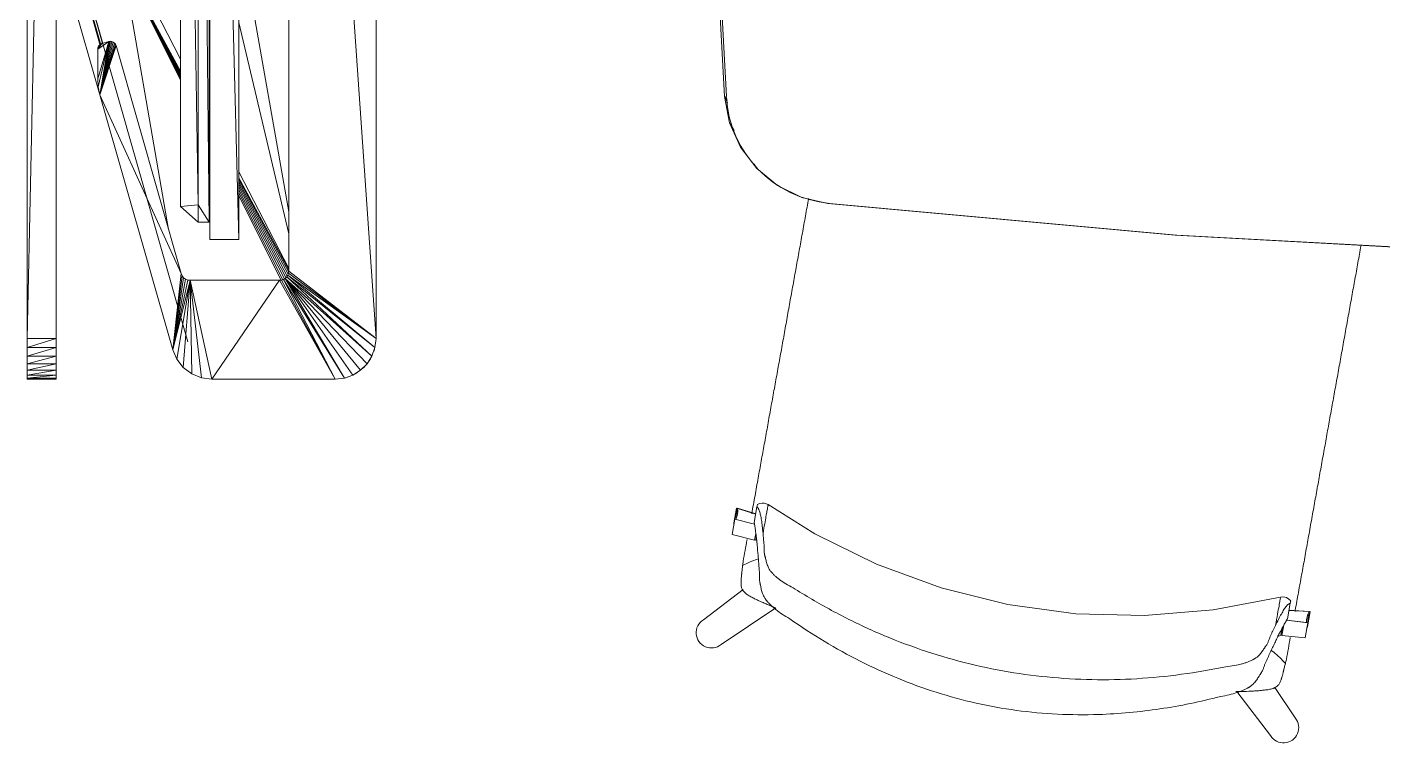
# Model space of a CAD drawing. Header units: millimetres. Extents: x 90978 to 295199, y -4084 to 97293.
# Drawn here: x 183926 to 185092, y 17590 to 18206 of the extents above; entities that cross this region are included whole.
import ezdxf

# ---------------------------------------------------------------- set-up
doc = ezdxf.new("R2010")
doc.units = ezdxf.units.MM
doc.header["$MEASUREMENT"] = 0
doc.layers.get('0').update_dxf_attribs({"linetype": 'CONTINUOUS'})
for name, color, linetype, lineweight in [('A-DETL-THIN', 8, 'CONTINUOUS', 9), ('G-IMPT', 8, 'CONTINUOUS', 9), ('I-FURN', 8, 'CONTINUOUS', 9)]:
    doc.layers.add(name, color=color, linetype=linetype, lineweight=lineweight)

# ---------------------------------------------------------------- blocks, each defined once
blk = doc.blocks.new('Synergy Type 3 - Desk Type 3_dwg_Family - 580997-310579-_3D_-768211-Level 0')
at = {"layer": 'G-IMPT'}
for p, q in [((237.1, 541.4), (253.5, 840.8)), ((209.8, 242.9), (237.1, 541.4)), ((237.1, 541.4), (237.1, 542.1)), ((204.6, 220.4), (209.8, 242.9)), ((204.6, 220.4), (194.4, 199.7)), ((194.4, 199.7), (179.8, 181.8)), ((179.8, 181.8), (161.4, 167.8)), ((179.8, 181.8), (176, 179.6)), ((179.8, 181.8), (177.8, 181)), ((161.4, 167.8), (140.4, 158.4)), ((117.7, 154.1), (-66.5, 143.9)), ((140.4, 158.4), (117.7, 154.1)), ((123.2, 156.5), (117.7, 154.1)), ((121.3, 156.2), (117.7, 154.1)), ((120.3, 156), (117.7, 154.1)), ((119.6, 155.9), (117.7, 154.1)), ((147.1, 162.4), (140.4, 158.4))]:
    blk.add_line(p, q, dxfattribs=at)
blk = doc.blocks.new('Synergy Type 3 - Desk Type 3_dwg_Family - 607669-310583-_3D_-768213-Level 0')
at = {"layer": 'G-IMPT'}
for p, q in [((20.5, -395.5), (328.8, -307.4)), ((-532.4, -394.7), (-572.8, -383.2)), ((-532.4, -394.7), (-572.5, -383)), ((-531.9, -392.8), (-570.8, -381.7)), ((29.8, -392.8), (72.1, -380.7)), ((29.8, -392.8), (72.1, -381)), ((30.3, -394.7), (73.5, -382.4)), ((-531.9, -392.8), (-532.4, -394.7)), ((-530.6, -395.3), (-532.4, -394.7)), ((-529, -395.7), (-532.4, -394.7)), ((-529, -395.7), (-532.4, -394.7)), ((-529, -395.7), (-532.4, -394.7)), ((-529, -395.7), (-532.4, -394.7)), ((-529, -395.7), (-532.4, -394.7)), ((-529, -395.7), (-532.4, -394.7)), ((-531.9, -392.8), (-528.5, -393.8)), ((-530.6, -395.3), (-531.9, -392.8)), ((-531.9, -392.8), (-530, -393.3)), ((-530.6, -395.3), (-530, -393.3)), ((-523.2, -397.4), (-530.6, -395.3)), ((-530.6, -395.3), (-529, -395.7)), ((-530, -393.3), (-529, -395.7)), ((-530, -393.3), (-528.5, -393.8)), ((-529, -395.7), (-528.5, -393.8)), ((-523.2, -397.4), (-529, -395.7)), ((-526, -394.5), (-528.5, -393.8)), ((-526.3, -395.3), (-528.5, -393.8)), ((17.1, -396.4), (42, -389.3)), ((19, -395.9), (43.8, -388.8)), ((20.5, -395.5), (29.8, -392.8)), ((20.5, -395.5), (27.9, -393.3)), ((23.9, -394.5), (26.4, -393.8)), ((24.3, -395.6), (26.9, -395.7)), ((24.5, -396.4), (26.9, -395.7)), ((27.9, -393.3), (26.4, -393.8)), ((28.5, -395.3), (26.4, -393.8)), ((26.4, -393.8), (26.9, -395.7)), ((30.3, -394.7), (26.9, -395.7)), ((28.5, -395.3), (26.9, -395.7)), ((26.9, -395.7), (28.5, -395.3)), ((27.9, -393.3), (29.8, -392.8)), ((27.9, -393.3), (30.3, -394.7)), ((27.9, -393.3), (28.5, -395.3)), ((30.3, -394.7), (28.5, -395.3)), ((30.3, -394.7), (29.8, -392.8)), ((-523.2, -397.4), (-524.5, -396.5)), ((-523.2, -397.4), (-521.6, -397.8)), ((-519.8, -398.4), (-523.2, -397.4)), ((-521.6, -397.8), (-523.2, -397.4)), ((-521.6, -397.8), (-523.2, -397.4)), ((-519.8, -398.4), (-523.2, -397.4)), ((-521.6, -397.8), (-519.8, -398.4)), ((-519.8, -398.4), (-501.6, -403.6)), ((-519.8, -398.4), (-513.9, -399.4)), ((-500.5, -403.7), (-501.6, -403.6)), ((-501.6, -403.6), (-500.5, -403.7)), ((-501.6, -403.6), (-500.5, -403.7)), ((-498.1, -403.7), (-500.5, -403.7)), ((-498.1, -403.7), (-500.5, -403.7)), ((-487.1, -401.7), (-495.1, -401.7)), ((-487.1, -403.7), (-495.1, -403.7)), ((-487.1, -403.7), (-495.1, -403.7)), ((-170, -402.4), (-328.2, -403)), ((-170, -403.7), (-328.2, -403.7)), ((-308.2, -401.7), (-315.2, -401.7)), ((-183, -401.7), (-190, -401.7)), ((-3.1, -401.7), (-11.1, -401.7)), ((-3.1, -401.7), (-11.1, -401.7)), ((-3.1, -403.7), (-11.1, -403.7)), ((3.9, -400.2), (-0.1, -401.3))]:
    blk.add_line(p, q, dxfattribs=at)
blk = doc.blocks.new('Synergy Type 3 - Desk Type 3_dwg_Family - 609077-310585-_3D_-768214-Level 0')
at = {"layer": 'G-IMPT'}
for p, q in [((-148.9, -145.3), (-146.1, -145.7)), ((337, -147.7), (335, -146.9)), ((343.4, -150.4), (345.1, -151.7)), ((349.4, -154.9), (350.7, -156)), ((350.7, -156), (351.7, -157.3)), ((355, -161.5), (356.3, -163.2)), ((358.9, -169.6), (359.8, -171.7)), ((-502.5, -415.1), (-614.5, -383.1)), ((116.4, -383.1), (4.4, -415.1)), ((-402.4, -403.7), (-495.1, -415.3)), ((-403.3, -403.7), (-495.1, -415.3)), ((-404.8, -403.7), (-495.1, -415.3)), ((-406.9, -403.7), (-495.1, -415.3)), ((-409.4, -403.7), (-495.1, -415.3)), ((-412, -403.7), (-495.1, -415.3)), ((-419.4, -403.7), (-495.1, -414.1)), ((-416.4, -403.7), (-495.1, -414.8)), ((-414.5, -403.7), (-495.1, -415.2)), ((-136.2, -403.7), (-3.1, -415.4)), ((-135.2, -403.7), (-3.1, -415.4)), ((-133.2, -403.7), (-3.1, -415.4)), ((-129.7, -403.8), (-3.1, -415.4)), ((-126.9, -403.7), (-3.1, -415.4)), ((-123.2, -403.7), (-3.1, -415.4)), ((-95.7, -403.7), (-3.1, -415.3)), ((-94.9, -403.7), (-3.1, -415.3)), ((-93.3, -403.7), (-3.1, -415.3)), ((-91.2, -403.7), (-3.1, -415.3)), ((-88.7, -403.7), (-3.1, -415.3)), ((-86.1, -403.7), (-3.1, -415.3)), ((-83.6, -403.7), (-3.1, -415.2)), ((-81.7, -403.7), (-3.1, -414.8)), ((-78.7, -403.7), (-3.1, -414.1)), ((-498.1, -414.5), (-502.5, -415.1)), ((-502.5, -415.1), (-500.4, -415.6)), ((-498.1, -415.2), (-500.4, -415.6)), ((-500.4, -415.6), (-498.4, -415.7)), ((-495.1, -415.7), (-3.1, -415.7)), ((-0.1, -414.5), (4.4, -415.1)), ((-0.1, -415.2), (2.3, -415.6)), ((0.2, -415.7), (2.3, -415.6)), ((2.3, -415.6), (4.4, -415.1))]:
    blk.add_line(p, q, dxfattribs=at)
blk = doc.blocks.new('Synergy Type 3 - Desk Type 3_dwg_Family - 641585-310597-_3D_-768220-Level 0')
at = {"layer": 'G-IMPT'}
for p, q in [((240.9, -263.7), (-739.1, -263.7)), ((-739.1, -263.7), (-739.1, -288.7)), ((240.9, -263.7), (-739.1, -288.7)), ((240.9, -263.7), (240.9, -288.7)), ((-739.1, -288.7), (240.9, -288.7)), ((-289.1, -288.7), (-724.1, -288.7)), ((-210.8, -288.7), (-724.1, -288.7)), ((-724.1, -289.3), (-724.1, -288.7)), ((-724.1, -289.3), (225.9, -288.7)), ((-724.1, -298.7), (-724.1, -289.3)), ((-709.1, -298.7), (-724.1, -289.3)), ((225.9, -289.3), (-724.1, -289.3)), ((225.9, -289.3), (-709.1, -298.7)), ((-502.6, -291.7), (-502.6, -288.7)), ((-502.4, -288.7), (-502.6, -288.7)), ((-502.6, -288.7), (-502.4, -288.7)), ((-502.4, -291.7), (-502.6, -288.7)), ((-502.6, -291.7), (-502.4, -288.7)), ((-502.4, -291.7), (-502.4, -288.7)), ((-502.1, -291.7), (-502.4, -288.7)), ((-502.4, -291.7), (-502.1, -288.7)), ((-502.4, -291.7), (-502.4, -288.7)), ((-502.1, -291.7), (-502.1, -288.7)), ((-501.5, -291.7), (-502.1, -288.7)), ((-502.1, -291.7), (-501.5, -288.7)), ((-502.1, -291.7), (-502.1, -288.7)), ((-501.5, -291.7), (-500.8, -288.7)), ((-501.5, -291.7), (-501.5, -288.7)), ((-501.5, -291.7), (-501.5, -288.7)), ((-501.5, -288.7), (-500.8, -291.7)), ((-500.8, -291.7), (-500, -288.7)), ((-500.8, -291.7), (-500.8, -288.7)), ((-500, -291.7), (-500.8, -288.7)), ((-500.8, -288.7), (-500.8, -291.7)), ((-500, -291.7), (-499.1, -288.7)), ((-500, -291.7), (-500, -288.7)), ((-500, -291.7), (-500, -288.7)), ((-499.1, -291.7), (-500, -288.7)), ((-499.1, -291.7), (-498.2, -288.7)), ((-499.1, -291.7), (-499.1, -288.7)), ((-499.1, -291.7), (-499.1, -288.7)), ((-498.2, -291.7), (-499.1, -288.7)), ((-498.2, -291.7), (-497.3, -288.7)), ((-498.2, -291.7), (-498.2, -288.7)), ((-498.2, -291.7), (-498.2, -288.7)), ((-497.3, -291.7), (-498.2, -288.7)), ((-497.3, -291.7), (-496.6, -288.7)), ((-497.3, -291.7), (-497.3, -288.7)), ((-497.3, -291.7), (-497.3, -288.7)), ((-496.6, -291.7), (-497.3, -288.7)), ((-496.6, -291.7), (-496, -288.7)), ((-496.6, -291.7), (-496.6, -288.7)), ((-496, -291.7), (-496.6, -288.7)), ((-496.6, -291.7), (-496.6, -288.7)), ((-495.7, -291.7), (-496, -288.7)), ((-496, -291.7), (-496, -288.7)), ((-495.7, -288.7), (-496, -291.7)), ((-496, -291.7), (-496, -288.7)), ((-495.6, -288.7), (-495.7, -288.7)), ((-495.6, -288.7), (-495.7, -288.7)), ((-495.6, -291.7), (-495.7, -288.7)), ((-495.7, -291.7), (-495.6, -288.7)), ((-495.7, -291.7), (-495.7, -288.7)), ((-495.7, -291.7), (-495.7, -288.7)), ((-495.6, -291.7), (-495.6, -288.7)), ((-292.4, -288.7), (-292.6, -288.7)), ((-292.6, -291.7), (-292.6, -288.7)), ((-292.6, -288.7), (-292.4, -288.7)), ((-292.4, -291.7), (-292.6, -288.7)), ((-292.4, -288.7), (-292.6, -291.7)), ((-292.4, -291.7), (-292.4, -288.7)), ((-292.4, -291.7), (-292.1, -288.7)), ((-292.4, -291.7), (-292.4, -288.7)), ((-292.1, -291.7), (-292.4, -288.7)), ((-292.1, -291.7), (-291.5, -288.7)), ((-292.1, -291.7), (-292.1, -288.7)), ((-292.1, -291.7), (-292.1, -288.7)), ((-291.5, -291.7), (-292.1, -288.7)), ((-291.5, -291.7), (-290.8, -288.7)), ((-291.5, -291.7), (-291.5, -288.7)), ((-291.5, -291.7), (-291.5, -288.7)), ((-290.8, -291.7), (-291.5, -288.7)), ((-290.8, -291.7), (-290, -288.7)), ((-290.8, -291.7), (-290.8, -288.7)), ((-290.8, -291.7), (-290.8, -288.7)), ((-290, -291.7), (-290.8, -288.7)), ((-290, -291.7), (-289.1, -288.7)), ((-290, -291.7), (-290, -288.7)), ((-290, -291.7), (-290, -288.7)), ((-289.1, -291.7), (-290, -288.7)), ((-288.2, -291.7), (-289.1, -288.7)), ((-289.1, -291.7), (-288.2, -288.7)), ((-289.1, -291.7), (-289.1, -288.7)), ((-289.1, -291.7), (-289.1, -288.7)), ((-288.2, -291.7), (-287.3, -288.7)), ((-288.2, -291.7), (-288.2, -288.7)), ((-287.3, -291.7), (-288.2, -288.7)), ((-288.2, -291.7), (-288.2, -288.7)), ((-286.6, -291.7), (-287.3, -288.7)), ((-287.3, -291.7), (-286.6, -288.7)), ((-287.3, -291.7), (-287.3, -288.7)), ((-287.3, -291.7), (-287.3, -288.7)), ((-286, -291.7), (-286.6, -288.7)), ((-286.6, -291.7), (-286.6, -288.7)), ((-286.6, -291.7), (-286, -288.7)), ((-286.6, -291.7), (-286.6, -288.7)), ((-286, -291.7), (-286, -288.7)), ((-285.7, -291.7), (-286, -288.7)), ((-286, -291.7), (-285.7, -288.7)), ((-286, -291.7), (-286, -288.7)), ((-285.6, -288.7), (-285.7, -288.7)), ((-285.6, -288.7), (-285.7, -288.7)), ((-285.7, -291.7), (-285.6, -288.7)), ((-285.7, -291.7), (-285.7, -288.7)), ((-285.7, -291.7), (-285.7, -288.7)), ((-285.6, -291.7), (-285.7, -288.7)), ((-285.6, -288.7), (-285.6, -291.7)), ((-212.4, -288.7), (-212.6, -288.7)), ((-212.6, -291.7), (-212.6, -288.7)), ((-212.6, -288.7), (-212.4, -288.7)), ((-212.4, -291.7), (-212.6, -288.7)), ((-212.4, -288.7), (-212.6, -291.7)), ((-212.4, -291.7), (-212.4, -288.7)), ((-212.4, -291.7), (-212.1, -288.7)), ((-212.4, -291.7), (-212.4, -288.7)), ((-212.1, -291.7), (-212.4, -288.7)), ((-212.1, -291.7), (-211.5, -288.7)), ((-212.1, -291.7), (-212.1, -288.7)), ((-212.1, -291.7), (-212.1, -288.7)), ((-211.5, -291.7), (-212.1, -288.7)), ((-211.5, -291.7), (-210.8, -288.7)), ((-211.5, -291.7), (-211.5, -288.7)), ((-211.5, -291.7), (-211.5, -288.7)), ((-210.8, -291.7), (-211.5, -288.7)), ((-210.8, -291.7), (-210, -288.7)), ((-210.8, -291.7), (-210.8, -288.7)), ((-210.8, -291.7), (-210.8, -288.7)), ((-210, -291.7), (-210.8, -288.7)), ((-210, -291.7), (-209.1, -288.7)), ((-210, -291.7), (-210, -288.7)), ((-210, -291.7), (-210, -288.7)), ((-209.1, -291.7), (-210, -288.7)), ((-209.1, -288.7), (225.9, -288.7)), ((-208.2, -291.7), (-209.1, -288.7)), ((-209.1, -291.7), (-208.2, -288.7)), ((-209.1, -291.7), (-209.1, -288.7)), ((-209.1, -291.7), (-209.1, -288.7)), ((-208.2, -291.7), (-207.3, -288.7)), ((-208.2, -291.7), (-208.2, -288.7)), ((-207.3, -291.7), (-208.2, -288.7)), ((-208.2, -291.7), (-208.2, -288.7)), ((-206.6, -291.7), (-207.3, -288.7)), ((-207.3, -291.7), (-206.6, -288.7)), ((-207.3, -291.7), (-207.3, -288.7)), ((-207.3, -291.7), (-207.3, -288.7)), ((-206, -291.7), (-206.6, -288.7)), ((-206.6, -291.7), (-206.6, -288.7)), ((-206.6, -291.7), (-206, -288.7)), ((-206.6, -291.7), (-206.6, -288.7)), ((-206, -291.7), (-206, -288.7)), ((-205.7, -291.7), (-206, -288.7)), ((-206, -291.7), (-205.7, -288.7)), ((-206, -291.7), (-206, -288.7)), ((-205.6, -288.7), (-205.7, -288.7)), ((-205.6, -288.7), (-205.7, -288.7)), ((-205.7, -291.7), (-205.6, -288.7)), ((-205.7, -291.7), (-205.7, -288.7)), ((-205.7, -291.7), (-205.7, -288.7)), ((-205.6, -291.7), (-205.7, -288.7)), ((-205.6, -288.7), (-205.6, -291.7)), ((-2.6, -291.7), (-2.6, -288.7)), ((-2.4, -288.7), (-2.6, -288.7)), ((-2.6, -288.7), (-2.4, -288.7)), ((-2.6, -291.7), (-2.4, -288.7)), ((-2.4, -291.7), (-2.6, -288.7)), ((-2.4, -291.7), (-2.1, -288.7)), ((-2.4, -291.7), (-2.4, -288.7)), ((-2.4, -291.7), (-2.4, -288.7)), ((-2.1, -291.7), (-2.4, -288.7)), ((-1.5, -291.7), (-2.1, -288.7)), ((-2.1, -291.7), (-2.1, -288.7)), ((-1.5, -288.7), (-2.1, -291.7)), ((-2.1, -291.7), (-2.1, -288.7)), ((-1.5, -291.7), (-0.8, -288.7)), ((-1.5, -291.7), (-1.5, -288.7)), ((-0.8, -291.7), (-1.5, -288.7)), ((-1.5, -291.7), (-1.5, -288.7)), ((-0.8, -291.7), (-0.8, -288.7)), ((0, -291.7), (-0.8, -288.7)), ((-0.8, -291.7), (0, -288.7)), ((-0.8, -291.7), (-0.8, -288.7)), ((0, -291.7), (0, -288.7)), ((0.9, -291.7), (0, -288.7)), ((0, -291.7), (0.9, -288.7)), ((0, -291.7), (0, -288.7)), ((0.9, -291.7), (0.9, -288.7)), ((1.8, -291.7), (0.9, -288.7)), ((0.9, -291.7), (1.8, -288.7)), ((0.9, -291.7), (0.9, -288.7)), ((1.8, -291.7), (2.7, -288.7)), ((1.8, -291.7), (1.8, -288.7)), ((1.8, -291.7), (1.8, -288.7)), ((2.7, -291.7), (1.8, -288.7)), ((2.7, -291.7), (3.4, -288.7)), ((2.7, -291.7), (2.7, -288.7)), ((2.7, -291.7), (2.7, -288.7)), ((3.4, -291.7), (2.7, -288.7)), ((3.4, -291.7), (4, -288.7)), ((3.4, -291.7), (3.4, -288.7)), ((3.4, -291.7), (3.4, -288.7)), ((3.4, -288.7), (4, -291.7)), ((4.3, -291.7), (4, -288.7)), ((4, -291.7), (4.3, -288.7)), ((4, -291.7), (4, -288.7)), ((4, -288.7), (4, -291.7)), ((4.4, -288.7), (4.3, -288.7)), ((4.4, -288.7), (4.3, -288.7)), ((4.4, -291.7), (4.3, -288.7)), ((4.3, -291.7), (4.3, -288.7)), ((4.3, -291.7), (4.4, -288.7)), ((4.3, -291.7), (4.3, -288.7)), ((4.4, -291.7), (4.4, -288.7)), ((225.9, -289.3), (210.9, -298.7)), ((225.9, -289.3), (225.9, -288.7)), ((225.9, -289.3), (225.9, -298.7)), ((-710.5, -313.7), (-724.1, -298.7)), ((-709.1, -298.7), (-724.1, -298.7)), ((210.9, -298.7), (-710.5, -313.7)), ((-710.5, -313.7), (-709.1, -298.7)), ((210.9, -298.7), (-709.1, -298.7)), ((-502.4, -291.7), (-502.6, -291.7)), ((-502.6, -291.7), (-502.4, -291.7)), ((-495.6, -291.7), (-502.6, -291.7)), ((-500, -291.7), (-502.6, -291.7)), ((-502.6, -291.7), (-499.1, -291.7)), ((-502.6, -291.7), (-498.2, -291.7)), ((-502.6, -291.7), (-495.7, -291.7)), ((-502.6, -291.7), (-496, -291.7)), ((-502.6, -291.7), (-497.3, -291.7)), ((-502.6, -291.7), (-496.6, -291.7)), ((-502.4, -291.7), (-502.1, -291.7)), ((-502.4, -291.7), (-502.1, -291.7)), ((-495.6, -291.7), (-502.4, -291.7)), ((-502.4, -291.7), (-500, -291.7)), ((-501.5, -291.7), (-502.1, -291.7)), ((-502.1, -291.7), (-501.5, -291.7)), ((-495.6, -291.7), (-502.1, -291.7)), ((-500, -291.7), (-502.1, -291.7)), ((-500, -291.7), (-501.5, -291.7)), ((-501.5, -291.7), (-500.8, -291.7)), ((-500.8, -291.7), (-501.5, -291.7)), ((-495.6, -291.7), (-501.5, -291.7)), ((-500, -291.7), (-500.8, -291.7)), ((-500, -291.7), (-500.8, -291.7)), ((-495.6, -291.7), (-500.8, -291.7)), ((-500, -291.7), (-499.1, -291.7)), ((-500, -291.7), (-499.1, -291.7)), ((-495.6, -291.7), (-500, -291.7)), ((-498.2, -291.7), (-499.1, -291.7)), ((-499.1, -291.7), (-498.2, -291.7)), ((-495.6, -291.7), (-499.1, -291.7)), ((-497.3, -291.7), (-498.2, -291.7)), ((-498.2, -291.7), (-497.3, -291.7)), ((-495.6, -291.7), (-498.2, -291.7)), ((-496.6, -291.7), (-497.3, -291.7)), ((-497.3, -291.7), (-496.6, -291.7)), ((-495.6, -291.7), (-497.3, -291.7)), ((-496.6, -291.7), (-495.7, -291.7)), ((-496.6, -291.7), (-496, -291.7)), ((-496, -291.7), (-496.6, -291.7)), ((-495.6, -291.7), (-496.6, -291.7)), ((-495.7, -291.7), (-496, -291.7)), ((-495.7, -291.7), (-496, -291.7)), ((-495.6, -291.7), (-495.7, -291.7)), ((-495.6, -291.7), (-495.7, -291.7)), ((-292.4, -291.7), (-292.6, -291.7)), ((-292.4, -291.7), (-292.6, -291.7)), ((-292.1, -291.7), (-292.4, -291.7)), ((-292.4, -291.7), (-292.1, -291.7)), ((-292.1, -291.7), (-292.4, -291.7)), ((-292.4, -291.7), (-291.5, -291.7)), ((-292.1, -291.7), (-291.5, -291.7)), ((-292.1, -291.7), (-291.5, -291.7)), ((-291.5, -291.7), (-292.1, -291.7)), ((-291.5, -291.7), (-290.8, -291.7)), ((-291.5, -291.7), (-290.8, -291.7)), ((-291.5, -291.7), (-290.8, -291.7)), ((-291.5, -291.7), (-290, -291.7)), ((-290.8, -291.7), (-290, -291.7)), ((-290.8, -291.7), (-290, -291.7)), ((-290, -291.7), (-290.8, -291.7)), ((-290, -291.7), (-289.1, -291.7)), ((-290, -291.7), (-289.1, -291.7)), ((-290, -291.7), (-288.2, -291.7)), ((-290, -291.7), (-289.1, -291.7)), ((-288.2, -291.7), (-289.1, -291.7)), ((-288.2, -291.7), (-289.1, -291.7)), ((-288.2, -291.7), (-289.1, -291.7)), ((-287.3, -291.7), (-288.2, -291.7)), ((-287.3, -291.7), (-288.2, -291.7)), ((-286.6, -291.7), (-288.2, -291.7)), ((-288.2, -291.7), (-287.3, -291.7)), ((-286.6, -291.7), (-287.3, -291.7)), ((-286.6, -291.7), (-287.3, -291.7)), ((-286.6, -291.7), (-287.3, -291.7)), ((-286, -291.7), (-286.6, -291.7)), ((-286, -291.7), (-286.6, -291.7)), ((-285.7, -291.7), (-286.6, -291.7)), ((-286.6, -291.7), (-286, -291.7)), ((-286, -291.7), (-285.7, -291.7)), ((-285.7, -291.7), (-286, -291.7)), ((-286, -291.7), (-285.7, -291.7)), ((-285.7, -291.7), (-285.6, -291.7)), ((-285.7, -291.7), (-285.6, -291.7)), ((-212.4, -291.7), (-212.6, -291.7)), ((-212.4, -291.7), (-212.6, -291.7)), ((-212.1, -291.7), (-212.4, -291.7)), ((-212.4, -291.7), (-212.1, -291.7)), ((-212.1, -291.7), (-212.4, -291.7)), ((-212.4, -291.7), (-211.5, -291.7)), ((-212.1, -291.7), (-211.5, -291.7)), ((-212.1, -291.7), (-211.5, -291.7)), ((-211.5, -291.7), (-212.1, -291.7)), ((-211.5, -291.7), (-210.8, -291.7)), ((-211.5, -291.7), (-210.8, -291.7)), ((-211.5, -291.7), (-210.8, -291.7)), ((-211.5, -291.7), (-210, -291.7)), ((-210.8, -291.7), (-210, -291.7)), ((-210.8, -291.7), (-210, -291.7)), ((-210, -291.7), (-210.8, -291.7)), ((-210, -291.7), (-209.1, -291.7)), ((-210, -291.7), (-209.1, -291.7)), ((-210, -291.7), (-208.2, -291.7)), ((-210, -291.7), (-209.1, -291.7)), ((-208.2, -291.7), (-209.1, -291.7)), ((-208.2, -291.7), (-209.1, -291.7)), ((-208.2, -291.7), (-209.1, -291.7)), ((-207.3, -291.7), (-208.2, -291.7)), ((-207.3, -291.7), (-208.2, -291.7)), ((-206.6, -291.7), (-208.2, -291.7)), ((-208.2, -291.7), (-207.3, -291.7)), ((-206.6, -291.7), (-207.3, -291.7)), ((-206.6, -291.7), (-207.3, -291.7)), ((-206.6, -291.7), (-207.3, -291.7)), ((-206, -291.7), (-206.6, -291.7)), ((-206, -291.7), (-206.6, -291.7)), ((-205.7, -291.7), (-206.6, -291.7)), ((-206.6, -291.7), (-206, -291.7)), ((-206, -291.7), (-205.7, -291.7)), ((-205.7, -291.7), (-206, -291.7)), ((-206, -291.7), (-205.7, -291.7)), ((-205.7, -291.7), (-205.6, -291.7)), ((-205.7, -291.7), (-205.6, -291.7)), ((-2.6, -291.7), (-2.4, -291.7)), ((-2.6, -291.7), (-2.4, -291.7)), ((-1.5, -291.7), (-2.6, -291.7)), ((-1.5, -291.7), (-2.4, -291.7)), ((-2.4, -291.7), (-2.1, -291.7)), ((-2.4, -291.7), (-2.1, -291.7)), ((-1.5, -291.7), (-2.4, -291.7)), ((-1.5, -291.7), (-2.1, -291.7)), ((-1.5, -291.7), (-2.1, -291.7)), ((-1.5, -291.7), (-2.1, -291.7)), ((-1.5, -291.7), (-0.8, -291.7)), ((-0.8, -291.7), (-1.5, -291.7)), ((3.4, -291.7), (-1.5, -291.7)), ((-1.5, -291.7), (2.7, -291.7)), ((-1.5, -291.7), (1.8, -291.7)), ((-1.5, -291.7), (-0.8, -291.7)), ((-1.5, -291.7), (0.9, -291.7)), ((-1.5, -291.7), (0, -291.7)), ((-0.8, -291.7), (0, -291.7)), ((-0.8, -291.7), (0, -291.7)), ((-0.8, -291.7), (3.4, -291.7)), ((0, -291.7), (0.9, -291.7)), ((0.9, -291.7), (0, -291.7)), ((3.4, -291.7), (0, -291.7)), ((1.8, -291.7), (0.9, -291.7)), ((0.9, -291.7), (1.8, -291.7)), ((3.4, -291.7), (0.9, -291.7)), ((2.7, -291.7), (1.8, -291.7)), ((1.8, -291.7), (2.7, -291.7)), ((3.4, -291.7), (1.8, -291.7)), ((3.4, -291.7), (2.7, -291.7)), ((2.7, -291.7), (3.4, -291.7)), ((3.4, -291.7), (2.7, -291.7)), ((3.4, -291.7), (4.3, -291.7)), ((3.4, -291.7), (4, -291.7)), ((3.4, -291.7), (4, -291.7)), ((3.4, -291.7), (4.4, -291.7)), ((3.4, -291.7), (4.3, -291.7)), ((3.4, -291.7), (4, -291.7)), ((4.3, -291.7), (4, -291.7)), ((4.3, -291.7), (4, -291.7)), ((4.4, -291.7), (4.3, -291.7)), ((4.4, -291.7), (4.3, -291.7)), ((210.9, -298.7), (225.9, -298.7)), ((210.9, -298.7), (212.4, -313.7)), ((225.9, -298.7), (212.4, -313.7)), ((-482.1, -313.7), (-710.5, -313.7)), ((212.4, -313.7), (-16.1, -313.7))]:
    blk.add_line(p, q, dxfattribs=at)
blk = doc.blocks.new('Synergy Type 3 - Desk Type 3_dwg_Family - 678409-310601-_3D_-768222-Level 0')
at = {"layer": 'G-IMPT'}
for p, q in [((325.9, -145.7), (-824.1, -145.7)), ((325.9, -145.7), (-766.1, -220.7)), ((325.9, -145.7), (267.9, -220.7)), ((325.9, -145.7), (269.7, -220.9)), ((325.9, -145.7), (271.4, -221.5)), ((333.7, -146.6), (271.4, -221.5)), ((333.7, -146.6), (272.9, -222.5)), ((341.1, -149.2), (272.9, -222.5)), ((341.1, -149.2), (274.2, -223.7)), ((333.7, -146.6), (325.9, -145.7)), ((341.1, -149.2), (333.7, -146.6)), ((347.8, -153.3), (341.1, -149.2)), ((347.8, -153.3), (274.2, -223.7)), ((353.3, -158.9), (274.2, -223.7)), ((353.3, -158.9), (347.8, -153.3)), ((357.5, -165.5), (353.3, -158.9)), ((357.5, -165.5), (274.2, -223.7)), ((360.1, -172.9), (274.2, -223.7)), ((360.1, -172.9), (275.2, -225.2)), ((360.1, -172.9), (357.5, -165.5)), ((360.9, -180.7), (360.1, -172.9)), ((360.9, -180.7), (275.2, -225.2)), ((360.9, -180.7), (275.7, -226.9)), ((360.9, -180.7), (275.9, -228.7)), ((360.9, -180.7), (360.9, -286.9)), ((-766.1, -220.7), (267.9, -220.7)), ((269.7, -220.9), (267.9, -220.7)), ((269.7, -220.9), (271.4, -221.5)), ((271.4, -221.5), (272.9, -222.5)), ((272.9, -222.5), (274.2, -223.7)), ((274.2, -223.7), (275.2, -225.2)), ((275.2, -225.2), (275.7, -226.9)), ((275.7, -226.9), (275.9, -228.7)), ((275.9, -228.7), (275.9, -305.5)), ((275.9, -228.7), (360.9, -286.9)), ((275.9, -305.5), (360.9, -286.9)), ((359.8, -295.8), (360.9, -286.9)), ((275.9, -305.5), (359.8, -295.8)), ((359.8, -295.8), (356.4, -304.2)), ((270.1, -313.2), (74, -369.2)), ((116.4, -383.1), (270.1, -313.2)), ((272, -312.4), (270.1, -313.2)), ((270.1, -313.2), (335.6, -320.5)), ((273.7, -311.1), (272, -312.4)), ((272, -312.4), (335.6, -320.5)), ((274.9, -309.5), (273.7, -311.1)), ((273.7, -311.1), (335.6, -320.5)), ((275.7, -307.6), (274.9, -309.5)), ((274.9, -309.5), (335.6, -320.5)), ((275.7, -307.6), (275.9, -305.5)), ((275.7, -307.6), (335.6, -320.5)), ((275.9, -305.5), (356.4, -304.2)), ((275.9, -305.5), (335.6, -320.5)), ((275.9, -305.5), (350.9, -311.4)), ((275.9, -305.5), (343.8, -316.9)), ((350.9, -311.4), (343.8, -316.9)), ((356.4, -304.2), (350.9, -311.4)), ((116.4, -383.1), (335.6, -320.5)), ((335.6, -320.5), (343.8, -316.9)), ((70.3, -374.1), (70.5, -372.8)), ((71, -371.6), (70.5, -372.8)), ((116.4, -383.1), (70.5, -372.8)), ((71, -371.6), (71.8, -370.6)), ((116.4, -383.1), (71, -371.6)), ((72.8, -369.8), (71.8, -370.6)), ((116.4, -383.1), (71.8, -370.6)), ((74, -369.2), (72.8, -369.8)), ((116.4, -383.1), (72.8, -369.8)), ((116.4, -383.1), (74, -369.2)), ((70.3, -374.1), (70.4, -374.7)), ((116.4, -383.1), (70.3, -374.1)), ((70.4, -374.7), (70.5, -375.4)), ((116.4, -383.1), (70.4, -374.7)), ((72.2, -381.4), (70.5, -375.4)), ((109.6, -384.6), (70.5, -375.4)), ((116.4, -383.1), (70.5, -375.4)), ((102.7, -385), (70.5, -375.4)), ((77.1, -385), (70.5, -375.4)), ((72.8, -382.6), (72.2, -381.4)), ((72.2, -381.4), (72.8, -382.6)), ((72.8, -382.6), (72.2, -381.4)), ((72.2, -381.4), (77.1, -385)), ((72.8, -382.6), (73.6, -383.6)), ((72.8, -382.6), (73.6, -383.6)), ((72.8, -382.6), (77.1, -385)), ((72.8, -382.6), (73.6, -383.6)), ((72.8, -382.6), (77.1, -385)), ((73.6, -383.6), (74.6, -384.4)), ((73.6, -383.6), (74.6, -384.4)), ((73.6, -383.6), (77.1, -385)), ((73.6, -383.6), (74.6, -384.4)), ((73.6, -383.6), (77.1, -385)), ((74.6, -384.4), (75.8, -384.9)), ((74.6, -384.4), (75.8, -384.9)), ((74.6, -384.4), (77.1, -385)), ((74.6, -384.4), (75.8, -384.9)), ((74.6, -384.4), (77.1, -385)), ((109.6, -384.6), (102.7, -385)), ((109.6, -384.6), (116.4, -383.1)), ((75.8, -384.9), (77.1, -385)), ((75.8, -384.9), (77.1, -385)), ((75.8, -384.9), (77.1, -385)), ((102.7, -385), (77.1, -385))]:
    blk.add_line(p, q, dxfattribs=at)
blk = doc.blocks.new('Synergy Type 3 - Desk Type 3_dwg_Family - 680513-310603-_3D_-768223-Level 0')
at = {"layer": 'G-IMPT'}
for p, q in [((-706.2, -263.7), (-768.9, -221.3)), ((-686, -263.7), (-765.1, -220.7)), ((-680.6, -263.7), (-763.9, -220.7)), ((-552.3, -263.7), (-734.1, -220.7)), ((-27.1, -263.7), (217.1, -220.7)), ((54.2, -263.7), (236, -220.7)), ((182.5, -263.7), (265.8, -220.7)), ((187.9, -263.7), (267, -220.7)), ((189.3, -263.7), (268.8, -220.8)), ((191.1, -263.7), (270.6, -221.2)), ((-718.3, -263.7), (-773.8, -228.3)), ((-720.9, -263.7), (-773.8, -230.4)), ((-715.5, -263.7), (-773.6, -226.2)), ((-712.8, -263.7), (-772.8, -224.4)), ((-710.2, -263.7), (-771.6, -223)), ((-708, -263.7), (-770.3, -222)), ((193.2, -263.7), (272.2, -222)), ((195.6, -263.7), (273.5, -223.1)), ((198.2, -263.7), (274.6, -224.4)), ((200.8, -263.7), (275.4, -225.8)), ((203.3, -263.7), (275.8, -227.3)), ((-502.1, -401.7), (-641.6, -313.7)), ((-502.1, -401.7), (-640, -313.7)), ((-502.1, -401.7), (-638.2, -313.7)), ((-502.1, -401.7), (-636.4, -313.7)), ((-502.1, -401.7), (-634.8, -313.7)), ((-502.1, -401.7), (-633.4, -313.7)), ((-502.1, -401.7), (-632.2, -313.7)), ((-502.1, -363.7), (-594, -313.7)), ((-487.1, -363.7), (-583.9, -313.7)), ((-11.1, -363.7), (85.7, -313.7)), ((3.9, -363.7), (96.6, -313.7)), ((3.9, -363.7), (95.9, -313.7)), ((3.9, -363.7), (97.5, -313.7)), ((3.9, -363.7), (98.6, -313.7)), ((3.9, -363.7), (99.8, -313.7)), ((3.9, -363.7), (101.1, -313.7)), ((3.9, -363.7), (102.4, -313.7)), ((3.9, -363.7), (103.6, -313.7)), ((3.9, -363.7), (232.1, -324.1)), ((-487.1, -363.7), (-502.1, -363.7)), ((-502.1, -363.7), (-502.1, -401.7)), ((-484.1, -362.8), (-482.1, -362.2)), ((-484.1, -364.5), (-482.1, -365)), ((-14.1, -362.8), (-16.1, -362.2)), ((3.9, -363.7), (-11.1, -363.7)), ((3.9, -401.7), (3.9, -363.7)), ((-502.1, -401.7), (-570.3, -381.1)), ((74, -382.8), (1.1, -403.6)), ((-532.3, -394.1), (-528.9, -395.1)), ((-528.6, -394.2), (-532, -393.3)), ((-526.4, -395.8), (-499.2, -403.6)), ((-502.1, -401.7), (-526.2, -394.9)), ((3.9, -401.7), (24.2, -395.6)), ((3.9, -401.7), (24.4, -396)), ((26.7, -394.8), (30.1, -393.8)), ((26.8, -395.3), (30.2, -394.3)), ((-502.1, -401.7), (-498.1, -401.7)), ((-502.1, -401.7), (-499.2, -403.6)), ((-499.2, -403.6), (-498.8, -403.7)), ((-498.4, -403.7), (-498.8, -403.7)), ((-498.8, -403.7), (-498.4, -403.7)), ((-498.4, -403.7), (-498.8, -403.7)), ((-487.1, -396.7), (-487.1, -403.7)), ((-487.1, -403.7), (-328.2, -403.7)), ((-356, -396.7), (-348, -398.7)), ((-336.1, -401.7), (-328.2, -403.7)), ((-328.2, -396.7), (-328.2, -398.7)), ((-328.2, -401.7), (-328.2, -403.7)), ((-170, -396.7), (-170, -398.7)), ((-170, -401.7), (-170, -403.7)), ((-11.1, -403.7), (-170, -403.7)), ((-20.2, -398.7), (-23.8, -396.7)), ((-11.1, -403.7), (-19.1, -399.3)), ((-11.1, -403.7), (-12.6, -403.7)), ((-11.1, -396.7), (-11.1, -403.7)), ((-0.1, -401.7), (3.9, -401.7)), ((0.2, -403.7), (0.7, -403.7)), ((3.9, -401.7), (0.7, -403.7)), ((0.7, -403.7), (1.1, -403.6)), ((3.9, -401.7), (1.1, -403.6))]:
    blk.add_line(p, q, dxfattribs=at)
blk = doc.blocks.new('Synergy Type 3 - Desk Type 3_dwg_Family - 687609-310611-_3D_-768227-Level 0')
at = {"layer": 'G-IMPT'}
for p, q in [((325.9, -420.7), (-824.1, -420.7)), ((325.9, -445.7), (-824.1, -420.7)), ((333.7, -420.7), (325.9, -420.7)), ((333.7, -445.7), (325.9, -420.7)), ((325.9, -445.7), (325.9, -420.7)), ((341.1, -420.7), (333.7, -420.7)), ((341.1, -445.7), (333.7, -420.7)), ((333.7, -445.7), (333.7, -420.7)), ((347.8, -420.7), (341.1, -420.7)), ((347.8, -445.7), (341.1, -420.7)), ((341.1, -445.7), (341.1, -420.7)), ((353.3, -420.7), (347.8, -420.7)), ((347.8, -445.7), (347.8, -420.7)), ((353.3, -445.7), (347.8, -420.7)), ((357.5, -420.7), (353.3, -420.7)), ((353.3, -445.7), (353.3, -420.7)), ((357.5, -445.7), (353.3, -420.7)), ((357.5, -420.7), (360.1, -420.7)), ((357.5, -445.7), (357.5, -420.7)), ((360.1, -445.7), (357.5, -420.7)), ((360.1, -420.7), (360.9, -420.7)), ((360.1, -445.7), (360.1, -420.7)), ((360.9, -445.7), (360.1, -420.7)), ((360.9, -445.7), (360.9, -420.7)), ((-824.1, -445.7), (325.9, -445.7)), ((333.7, -445.7), (325.9, -445.7)), ((341.1, -445.7), (333.7, -445.7)), ((347.8, -445.7), (341.1, -445.7)), ((347.8, -445.7), (353.3, -445.7)), ((353.3, -445.7), (357.5, -445.7)), ((357.5, -445.7), (360.1, -445.7)), ((360.1, -445.7), (360.9, -445.7))]:
    blk.add_line(p, q, dxfattribs=at)

msp = doc.modelspace()

# ---------------------------------------------------------------- linework, layer by layer
at = {"layer": 'A-DETL-THIN'}
for p, q in [((184519.9, 18290), (184527.7, 18146.2)), ((184616.5, 18054.2), (184915, 18026.9)), ((184915, 18026.9), (185214.3, 18010.5))]:
    msp.add_line(p, q, dxfattribs=at)
msp.add_arc((184625.2, 18151.5), 97.7, 183.099, 264.8471, dxfattribs=at)
at = {"layer": 'I-FURN'}
for p, q in [((184536.4, 17792.1), (184534, 17779)), ((184552.9, 17787), (184536.4, 17792.1)), ((184552.9, 17787.1), (184537.3, 17791.9)), ((184551.6, 17779.7), (184554, 17793.1)), ((184556.3, 17796), (184554.4, 17795.2)), ((184558.6, 17796.4), (184556.3, 17796)), ((184560.1, 17796.4), (184558.6, 17796.4)), ((184561.9, 17795.9), (184560.1, 17796.4)), ((184563.6, 17795.1), (184561.9, 17795.9)), ((184603.8, 17770.1), (184563.6, 17795.1)), ((184532.6, 17769.3), (184535, 17782.5)), ((184535, 17782.5), (184551.8, 17778.2)), ((184552, 17764.5), (184532.6, 17769.3)), ((184553, 17770.3), (184552, 17764.5)), ((184656.7, 17743.8), (184603.8, 17770.1)), ((184553.4, 17767.2), (184552.9, 17764.3)), ((184712.3, 17723.5), (184656.7, 17743.8)), ((184542, 17722), (184507.9, 17696.1)), ((184769.6, 17709.2), (184712.3, 17723.5)), ((185004.3, 17715.6), (184946.2, 17704.5)), ((185004.3, 17715.6), (185006.2, 17715.8)), ((185006.2, 17715.8), (185008, 17715.6)), ((185008, 17715.6), (185009.5, 17715.1)), ((185009.5, 17715.1), (185011.4, 17713.9)), ((185010.2, 17697), (185012.6, 17710.4)), ((185011.4, 17713.9), (185013, 17712.4)), ((184523.1, 17674.8), (184570.1, 17706.4)), ((184828.2, 17701.2), (184769.6, 17709.2)), ((184887.3, 17699.7), (184828.2, 17701.2)), ((184946.2, 17704.5), (184887.3, 17699.7)), ((185028.8, 17703.2), (185011.5, 17704.3)), ((185029.7, 17703.1), (185011.5, 17704.1)), ((185027.3, 17689.9), (185029.7, 17703.1)), ((185004.5, 17682.8), (185005.6, 17688.6)), ((185005.5, 17682.6), (185007, 17691.3)), ((185009.4, 17695.7), (185026.7, 17693.7)), ((185009.4, 17695.6), (185027.7, 17693.5)), ((185027.7, 17693.5), (185025.3, 17680.4)), ((185025.3, 17680.4), (185005.5, 17682.6)), ((184966.8, 17634.3), (184995.6, 17596.4)), ((185016.9, 17611.6), (184999.2, 17637.9))]:
    msp.add_line(p, q, dxfattribs=at)
for centre, start, end in [((184514.8, 17684.9), 121.7401, 309.3564), ((185006.8, 17603.3), 211.7636, 39.3798)]:
    msp.add_arc(centre, 13.1, start, end, dxfattribs=at)
for centre, start_param, end_param in [((184519.2, 17789.7), 6.026179, 6.605675), ((184520.1, 17789.5), 6.026179, 6.605675), ((184516.8, 17776.6), 0.238848, 0.322489), ((185044, 17695), 2.819103, 3.398599), ((185045, 17694.8), 2.819103, 3.398599), ((185042.6, 17681.7), 2.819103, 2.902745)]:
    msp.add_ellipse(centre, major_axis=(17.1, -3.1), ratio=0.978487, start_param=start_param, end_param=end_param, dxfattribs=at)
for points, knots in [([(184549.5, 17787.3), (184549.7, 17788), (184550.2, 17791.2), (184551.3, 17797), (184552.7, 17804.6), (184554, 17812.3), (184555.8, 17822.2), (184558, 17834.4), (184560.2, 17846.4), (184562, 17856.2), (184563.3, 17863.6), (184564.6, 17871.1), (184566.4, 17881), (184568.6, 17893.2), (184571.3, 17907.9), (184574, 17922.8), (184576.7, 17937.7), (184579.3, 17952.4), (184581.5, 17964.7), (184583.3, 17974.7), (184584.7, 17982.2), (184586, 17989.7), (184587.8, 17999.6), (184590, 18011.8), (184592.3, 18024.1), (184594, 18034), (184595.4, 18041.5), (184596.7, 18049), (184597.7, 18054.6), (184598.3, 18057.7), (184598.4, 18058.3)], [-0.8977274, -0.8977274, -0.8977274, -0.8977274, -0.8928571, -0.875, -0.8571429, -0.8392857, -0.8214286, -0.7857143, -0.75, -0.7321429, -0.7142857, -0.6964286, -0.6785714, -0.6428571, -0.6071429, -0.5714286, -0.5357143, -0.5, -0.4642857, -0.4464286, -0.4285714, -0.4107143, -0.3928571, -0.3571429, -0.3214286, -0.3035714, -0.2857143, -0.2678571, -0.25, -0.2453912, -0.2453912, -0.2453912, -0.2453912]), ([(185073.5, 18018.1), (185073.4, 18017.4), (185072.3, 18011.8), (185070.5, 18001.4), (185067.9, 17987), (185065.2, 17972.4), (185062.5, 17957.4), (185059.8, 17942.3), (185057.1, 17927.4), (185054.9, 17915.1), (185053.1, 17905.1), (185051.7, 17897.6), (185050.4, 17890.1), (185048.6, 17880.2), (185046.4, 17868), (185044.2, 17855.9), (185042.5, 17846.1), (185041.1, 17838.7), (185039.8, 17831.2), (185038, 17821.4), (185035.8, 17809.1), (185033.6, 17796.9), (185031.8, 17786.9), (185030.4, 17779.4), (185029.1, 17771.8), (185027.3, 17761.9), (185025.1, 17749.6), (185022.4, 17734.8), (185019.6, 17719.6), (185017.7, 17709), (185016.7, 17703.5), (185016.7, 17703.1)], [-0.8626055, -0.8626055, -0.8626055, -0.8626055, -0.8571429, -0.8214286, -0.7857143, -0.75, -0.7142857, -0.6785714, -0.6428571, -0.6071429, -0.5892857, -0.5714286, -0.5535714, -0.5357143, -0.5, -0.4642857, -0.4464286, -0.4285714, -0.4107143, -0.3928571, -0.3571429, -0.3214286, -0.3035714, -0.2857143, -0.2678571, -0.25, -0.2142857, -0.1785714, -0.1428571, -0.1071429, -0.103964, -0.103964, -0.103964, -0.103964]), ([(184554.1, 17793.5), (184554.1, 17793.9), (184554.3, 17794.6), (184554.4, 17795.2), (184554.4, 17795.1), (184554.3, 17794.5), (184554.1, 17793.7), (184554, 17793.1)], [0.4171888, 0.4171888, 0.4171888, 0.4171888, 0.5, 0.625, 0.75, 0.875, 1, 1, 1, 1]), ([(184559.2, 17770.5), (184559.7, 17773.5), (184560.7, 17778.8), (184561.8, 17785.1), (184562.7, 17789.7), (184563.1, 17792.4), (184563.4, 17793.8), (184563.5, 17794.5), (184563.6, 17795), (184563.6, 17795.1), (184563.6, 17795.1)], [0, 0, 0, 0, 0.1111111, 0.2222222, 0.3333333, 0.4444444, 0.5, 0.5555556, 0.6111111, 0.6625707, 0.6625707, 0.6625707, 0.6625707]), ([(184582.2, 17696.9), (184579.9, 17698.2), (184575.6, 17700.8), (184571, 17704.2), (184567.8, 17706.8), (184565.7, 17708.8), (184564.1, 17710.5), (184563, 17711.6), (184562.5, 17712.3), (184562.1, 17712.8), (184561.7, 17713.3), (184561.2, 17713.9), (184560.5, 17715.1), (184559.6, 17716.7), (184558.8, 17718.6), (184558.2, 17720.4), (184557.7, 17722.2), (184557.4, 17724), (184557.1, 17725.4), (184556.9, 17726.3), (184556.8, 17726.9), (184556.7, 17727.3), (184556.6, 17727.7), (184556.5, 17728.2), (184556.3, 17729.1), (184556.2, 17730.3), (184556.1, 17731.7), (184556, 17733.5), (184556.1, 17735.2), (184556.1, 17736.9), (184556, 17738.2), (184555.9, 17739.5), (184555.8, 17741.3), (184555.5, 17744.3), (184555.2, 17748.5), (184554.8, 17753.1), (184554.4, 17757.5), (184554.1, 17761.7), (184553.7, 17765.6), (184553.2, 17769.2), (184552.9, 17771.3), (184552.7, 17772.3)], [0, 0, 0, 0, 0.035714, 0.071429, 0.089286, 0.107143, 0.125, 0.133929, 0.138393, 0.142857, 0.147321, 0.151786, 0.160714, 0.178571, 0.196429, 0.214286, 0.232143, 0.25, 0.267857, 0.276786, 0.28125, 0.285714, 0.290179, 0.294643, 0.303571, 0.321429, 0.339286, 0.357143, 0.392857, 0.410714, 0.428571, 0.446429, 0.464286, 0.5, 0.571429, 0.642857, 0.714286, 0.785714, 0.857143, 0.928571, 1, 1, 1, 1]), ([(184559.2, 17770.5), (184559.4, 17768.9), (184559.6, 17766.5), (184559.8, 17763.6), (184560, 17762), (184560.1, 17760.7), (184560.2, 17759.5), (184560.2, 17758), (184560.1, 17756.5), (184560.2, 17755), (184560.3, 17753.8), (184560.4, 17752.7), (184560.6, 17751.9), (184560.7, 17751.5), (184560.8, 17751.1), (184560.9, 17750.7), (184561, 17750.2), (184561.3, 17749.3), (184561.6, 17747.9), (184562, 17746.2), (184562.5, 17744.4), (184563.2, 17742.5), (184564, 17740.6), (184564.9, 17739), (184565.7, 17737.9), (184566.2, 17737.3), (184566.6, 17736.9), (184567, 17736.4), (184567.6, 17735.8), (184568.6, 17734.7), (184570.2, 17733.2), (184572.4, 17731.3), (184575.6, 17728.9), (184580.2, 17726), (184584.5, 17723.7), (184586.9, 17722.5)], [0, 0, 0, 0, 0.125, 0.1875, 0.21875, 0.25, 0.28125, 0.3125, 0.375, 0.40625, 0.4375, 0.46875, 0.484375, 0.492188, 0.5, 0.507812, 0.515625, 0.53125, 0.5625, 0.59375, 0.625, 0.65625, 0.6875, 0.71875, 0.734375, 0.742188, 0.75, 0.757812, 0.765625, 0.78125, 0.8125, 0.84375, 0.875, 0.9375, 1, 1, 1, 1]), ([(184555.6, 17748.5), (184555.2, 17748.4), (184552.7, 17747.7), (184548, 17745.9), (184543.8, 17743.8), (184541.7, 17742.6)], [0.93933321, 0.93933321, 0.93933321, 0.93933321, 0.94444444, 0.97222222, 1, 1, 1, 1]), ([(184569.7, 17706.4), (184567.5, 17707.3), (184564, 17708.8), (184559.8, 17710.6), (184557.5, 17711.6), (184555.7, 17712.4), (184554.2, 17713.1), (184552.7, 17713.8), (184551.2, 17714.5), (184549.6, 17715.4), (184548, 17716.3), (184546.4, 17717.2), (184545.2, 17718), (184544.4, 17718.7), (184543.8, 17719.2), (184543.2, 17719.7), (184542.4, 17720.5), (184541.6, 17721.6), (184541, 17722.9), (184540.6, 17724.2), (184540.4, 17725.5), (184540.3, 17726.9), (184540.3, 17728.1), (184540.3, 17729), (184540.3, 17729.5), (184540.3, 17729.9), (184540.4, 17730.3), (184540.4, 17730.8), (184540.5, 17731.7), (184540.6, 17733), (184540.7, 17734.2), (184540.8, 17735.2), (184540.9, 17736), (184541, 17736.8), (184541.1, 17737.9), (184541.3, 17739.8), (184541.5, 17741.5), (184541.7, 17742.6)], [0, 0, 0, 0, 0.125, 0.1875, 0.21875, 0.25, 0.28125, 0.3125, 0.34375, 0.375, 0.40625, 0.4375, 0.46875, 0.484375, 0.5, 0.515625, 0.53125, 0.5625, 0.59375, 0.625, 0.65625, 0.6875, 0.71875, 0.734375, 0.742188, 0.75, 0.757812, 0.765625, 0.78125, 0.8125, 0.84375, 0.859375, 0.875, 0.890625, 0.90625, 0.9375, 1, 1, 1, 1]), ([(184586.9, 17722.5), (184597.7, 17715.6), (184620, 17702.6), (184666.3, 17680), (184727.1, 17658.5), (184803.4, 17644.8), (184867.9, 17643.6), (184919.2, 17648.7), (184944.5, 17653), (184957.2, 17655.7)], [-1, -1, -1, -1, -0.9, -0.8, -0.6, -0.4, -0.2, -0.1, 0, 0, 0, 0]), ([(185004.2, 17715), (185004.1, 17714.7), (185004, 17714.1), (185003.7, 17712.1), (185003, 17708.3), (185001.7, 17701.2), (185000.5, 17694.7), (184999.9, 17691.1)], [0.4444444, 0.4444444, 0.4444444, 0.4444444, 0.5138889, 0.5833333, 0.7222222, 0.8611111, 1, 1, 1, 1]), ([(185012.6, 17710.4), (185012.7, 17711), (185012.9, 17711.8), (185013, 17712.4), (185013, 17712.5), (185012.9, 17711.9), (185012.7, 17711.1), (185012.7, 17710.8)], [0, 0, 0, 0, 0.125, 0.25, 0.375, 0.5, 0.5837817, 0.5837817, 0.5837817, 0.5837817]), ([(184952.5, 17630.1), (184935.4, 17625.6), (184900.7, 17618.4), (184841.9, 17613), (184776.9, 17616.1), (184707.6, 17631.8), (184653, 17654.3), (184611.6, 17677.2), (184591.9, 17690.1), (184582.2, 17696.9)], [-1, -1, -1, -1, -0.863636, -0.727273, -0.545455, -0.363636, -0.181818, -0.090909, 0, 0, 0, 0]), ([(185006.5, 17690.4), (185005.5, 17688.7), (185003.9, 17685.7), (185001.6, 17681), (184999.8, 17677.2), (184997.9, 17673.2), (184995.9, 17669), (184994.1, 17665.2), (184992.7, 17662.1), (184991.7, 17660), (184991, 17658.4), (184990.4, 17656.8), (184989.9, 17655.2), (184989.2, 17653.5), (184988.6, 17652.3), (184988.1, 17651.2), (184987.6, 17650.4), (184987.3, 17650), (184987.1, 17649.6), (184986.9, 17649.3), (184986.6, 17648.8), (184986.1, 17648), (184985.3, 17646.8), (184984.4, 17645.3), (184983.3, 17643.7), (184982.1, 17642.2), (184980.7, 17640.7), (184979.3, 17639.5), (184978.2, 17638.7), (184977.5, 17638.3), (184977, 17637.9), (184976.4, 17637.6), (184975.7, 17637.2), (184974.3, 17636.5), (184972.3, 17635.5), (184969.5, 17634.4), (184965.6, 17633), (184960.2, 17631.5), (184955.2, 17630.5), (184952.5, 17630.1)], [0, 0, 0, 0, 0.142857, 0.214286, 0.285714, 0.357143, 0.428571, 0.5, 0.535714, 0.571429, 0.589286, 0.607143, 0.642857, 0.660714, 0.678571, 0.696429, 0.705357, 0.709821, 0.714286, 0.71875, 0.723214, 0.732143, 0.75, 0.767857, 0.785714, 0.803571, 0.821429, 0.839286, 0.848214, 0.852679, 0.857143, 0.861607, 0.866071, 0.875, 0.892857, 0.910714, 0.928571, 0.964286, 1, 1, 1, 1]), ([(184957.2, 17655.7), (184959.7, 17656), (184964.6, 17656.6), (184969.9, 17657.8), (184973.8, 17658.9), (184976.5, 17659.9), (184978.5, 17660.8), (184979.9, 17661.4), (184980.6, 17661.8), (184981.1, 17662.1), (184981.7, 17662.4), (184982.3, 17662.8), (184983.5, 17663.5), (184984.9, 17664.7), (184986.4, 17666.2), (184987.6, 17667.7), (184988.7, 17669.2), (184989.7, 17670.7), (184990.5, 17671.8), (184991, 17672.6), (184991.3, 17673.1), (184991.5, 17673.4), (184991.8, 17673.7), (184992, 17674.1), (184992.5, 17674.8), (184993, 17675.8), (184993.5, 17676.8), (184994.1, 17678.3), (184994.6, 17679.6), (184995.1, 17681.1), (184995.6, 17682.2), (184996.1, 17683.3), (184996.8, 17684.8), (184998.1, 17687.4), (184999.1, 17689.6), (184999.9, 17691.1)], [0, 0, 0, 0, 0.0625, 0.125, 0.15625, 0.1875, 0.21875, 0.234375, 0.242188, 0.25, 0.257812, 0.265625, 0.28125, 0.3125, 0.34375, 0.375, 0.40625, 0.4375, 0.46875, 0.484375, 0.492188, 0.5, 0.507812, 0.515625, 0.53125, 0.5625, 0.59375, 0.625, 0.6875, 0.71875, 0.75, 0.78125, 0.8125, 0.875, 1, 1, 1, 1]), ([(185002, 17681.7), (185002.4, 17681.8), (185003.4, 17682.3), (185004.1, 17682.7), (185004.6, 17682.9)], [-0.5281276, -0.5281276, -0.5281276, -0.5281276, -0.3333333, -0.1189454, -0.1189454, -0.1189454, -0.1189454]), ([(185008.4, 17658.4), (185006.8, 17660.3), (185003.6, 17663.7), (184999.4, 17667.3), (184996.9, 17669.2), (184996.2, 17669.7)], [0, 0, 0, 0, 0.02777778, 0.05555556, 0.06696683, 0.06696683, 0.06696683, 0.06696683]), ([(185008.4, 17658.4), (185008.1, 17657.3), (185007.7, 17655.7), (185007.3, 17653.8), (185007, 17652.7), (185006.8, 17651.9), (185006.6, 17651.2), (185006.4, 17650.2), (185006.1, 17649), (185005.7, 17647.8), (185005.5, 17646.9), (185005.3, 17646.4), (185005.2, 17646.1), (185005.1, 17645.7), (185004.9, 17645.2), (185004.7, 17644.4), (185004.2, 17643.2), (185003.7, 17641.9), (185003, 17640.8), (185002.2, 17639.7), (185001.1, 17638.7), (185000, 17638), (184999, 17637.5), (184998.3, 17637.2), (184997.5, 17636.9), (184996.5, 17636.6), (184995.1, 17636.3), (184993.3, 17635.9), (184991.4, 17635.7), (184989.6, 17635.5), (184988, 17635.3), (184986.4, 17635.1), (184984.6, 17635), (184982.8, 17634.9), (184980.2, 17634.7), (184975.7, 17634.5), (184971.8, 17634.4), (184969.5, 17634.3)], [0, 0, 0, 0, 0.0625, 0.09375, 0.109375, 0.125, 0.140625, 0.15625, 0.1875, 0.21875, 0.234375, 0.242188, 0.25, 0.257812, 0.265625, 0.28125, 0.3125, 0.34375, 0.375, 0.40625, 0.4375, 0.46875, 0.484375, 0.5, 0.515625, 0.53125, 0.5625, 0.59375, 0.625, 0.65625, 0.6875, 0.71875, 0.75, 0.78125, 0.8125, 0.875, 1, 1, 1, 1])]:
    msp.add_open_spline(points, degree=3, knots=knots, dxfattribs=at)
for points in [[(184554, 17793.1), (184554.4, 17792.9), (184555.2, 17792), (184556.3, 17789.6), (184557.1, 17786.2), (184557.9, 17781.8), (184558.6, 17776.6), (184559, 17772.6), (184559.2, 17770.5)], [(184552.7, 17772.3), (184552.6, 17773.6), (184552.2, 17776.2), (184551.8, 17778.6), (184551.6, 17779.7)], [(184542.1, 17746.4), (184543.2, 17752.4), (184544.4, 17758.6), (184545.5, 17765.1)], [(184541.7, 17742.6), (184541.7, 17743.2), (184541.9, 17744.5), (184542.1, 17745.7), (184542.1, 17746.4)], [(184999.9, 17691.1), (185000.7, 17693), (185002.5, 17696.5), (185005, 17701.1), (185007.2, 17705), (185009.3, 17707.9), (185011.1, 17709.8), (185012.2, 17710.3), (185012.6, 17710.4)], [(185010.2, 17697), (185009.6, 17696), (185008.4, 17693.9), (185007.2, 17691.6), (185006.5, 17690.4)], [(185012.6, 17680.7), (185011.5, 17674.3), (185010.4, 17668.1), (185009.3, 17662.1)], [(185009.3, 17662.1), (185009.1, 17661.5), (185008.8, 17660.2), (185008.5, 17659), (185008.4, 17658.4)], [(184965.7, 17634.3), (184967, 17634.3), (184968.2, 17634.3), (184969.5, 17634.3)], [(184969.5, 17634.3), (184968.2, 17634.3), (184967, 17634.3), (184965.8, 17634.3)]]:
    msp.add_open_spline(points, degree=3, dxfattribs=at)

# ---------------------------------------------------------------- block references
at = {"rotation": 270.0000000000001}
for name in ['Synergy Type 3 - Desk Type 3_dwg_Family - 687609-310611-_3D_-768227-Level 0', 'Synergy Type 3 - Desk Type 3_dwg_Family - 687609-310611-_3D_-768227-Level 0', 'Synergy Type 3 - Desk Type 3_dwg_Family - 678409-310601-_3D_-768222-Level 0', 'Synergy Type 3 - Desk Type 3_dwg_Family - 678409-310601-_3D_-768222-Level 0', 'Synergy Type 3 - Desk Type 3_dwg_Family - 680513-310603-_3D_-768223-Level 0', 'Synergy Type 3 - Desk Type 3_dwg_Family - 680513-310603-_3D_-768223-Level 0', 'Synergy Type 3 - Desk Type 3_dwg_Family - 580997-310579-_3D_-768211-Level 0', 'Synergy Type 3 - Desk Type 3_dwg_Family - 580997-310579-_3D_-768211-Level 0', 'Synergy Type 3 - Desk Type 3_dwg_Family - 641585-310597-_3D_-768220-Level 0', 'Synergy Type 3 - Desk Type 3_dwg_Family - 641585-310597-_3D_-768220-Level 0', 'Synergy Type 3 - Desk Type 3_dwg_Family - 609077-310585-_3D_-768214-Level 0', 'Synergy Type 3 - Desk Type 3_dwg_Family - 609077-310585-_3D_-768214-Level 0', 'Synergy Type 3 - Desk Type 3_dwg_Family - 607669-310583-_3D_-768213-Level 0', 'Synergy Type 3 - Desk Type 3_dwg_Family - 607669-310583-_3D_-768213-Level 0']:
    msp.add_blockref(name, (184372.1, 18263.9), dxfattribs=at)

doc.saveas('drawing.dxf')
